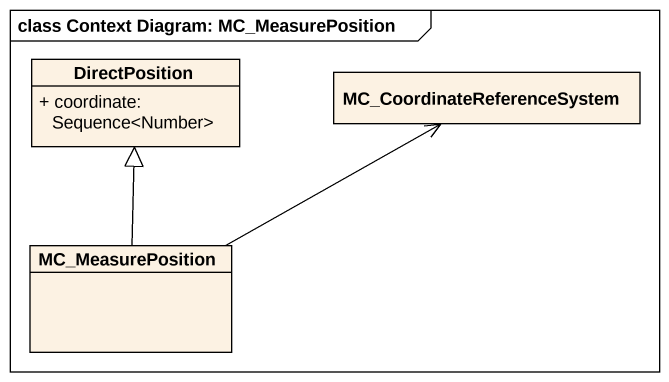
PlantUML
@startuml
mainframe class Context Diagram: MC_MeasurePosition
hide circle
hide empty members
skinparam classAttributeIconSize 0
class DirectPosition {
  + coordinate: Sequence<Number>
}
class MC_CoordinateReferenceSystem
class MC_MeasurePosition
MC_MeasurePosition -up-|> DirectPosition
MC_MeasurePosition -right-> MC_CoordinateReferenceSystem
@enduml
